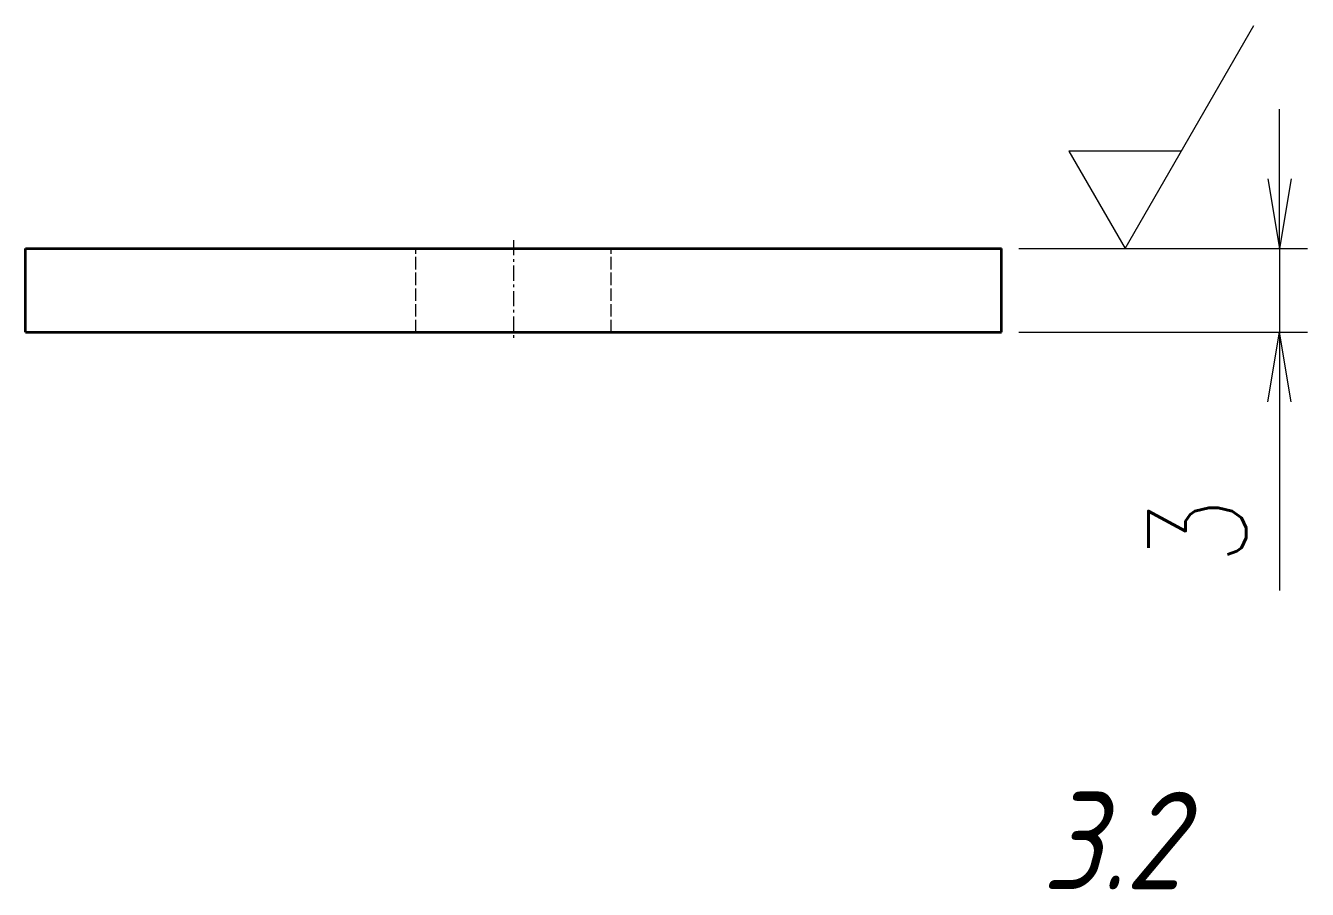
# Model space of a CAD drawing. Header units: millimetres. Extents: x 1333 to 359964, y -52803 to -5704.
# Drawn here: x 163155.53 to 163201.5, y -34449.9 to -34418.92 of the extents above; entities that cross this region are included whole.
import ezdxf
from ezdxf.enums import TextEntityAlignment as Align

# ---------------------------------------------------------------- set-up
doc = ezdxf.new("R2010")
doc.units = ezdxf.units.MM
doc.header["$LTSCALE"] = 0.5
for name, pattern in [('AM_ISO02W050x2', [3.75, 3, -0.75]), ('AM_ISO08W050x2', [9, 6, -0.75, 1.5, -0.75]), ('DASHDOT', [18.5, 12, -3, 0.5, -3]), ('DASHED', [15, 12, -3])]:
    doc.linetypes.add(name, pattern=pattern)
doc.layers.add('SYMBOL', color=7, linetype='Continuous')
for name, color, linetype, lineweight in [('中心线', 2, 'AM_ISO08W050x2', 18), ('标注线', 3, 'Continuous', 18), ('粗实线', 7, 'Continuous', 35), ('虚线', 1, 'AM_ISO02W050x2', 18)]:
    doc.layers.add(name, color=color, linetype=linetype, lineweight=lineweight)
doc.styles.add('DIM', font='romans.shx', dxfattribs={"width": 0.8, "bigfont": 'bigfont.shx'})
doc.styles.add('机械长仿宋', font='gbenor.shx', dxfattribs={"height": 1, "bigfont": 'gbcbig.shx'})
doc.dimstyles.new('DEH 1-1$0', dxfattribs={"dimtxt": 3.5, "dimasz": 2.5, "dimexe": 1, "dimexo": 0.625, "dimgap": 1.2, "dimtad": 1, "dimzin": 9, "dimdsep": 46, "dimtxsty": 'DIM', "dimblk": 'OPEN', "dimcen": 0, "dimclrd": 8, "dimclre": 8, "dimclrt": 2, "dimazin": 2, "dimtfac": 0.5, "dimtmove": 0, "dimatfit": 3, "dimldrblk": 'OPEN', "dimfxl": 0, "dimtolj": 2, "dimlwd": 18, "dimlwe": 18, "dimarcsym": 0})

# ---------------------------------------------------------------- blocks, each defined once
blk = doc.blocks.new('_Open')
at = {"color": 0, "linetype": 'ByBlock', "lineweight": -2}
for p, q in [((-1, 0.167), (0, 0)), ((-1, -0.167), (0, 0)), ((0, 0), (-1, 0))]:
    blk.add_line(p, q, dxfattribs=at)
blk = doc.blocks.new('*D409')
at = {"layer": 'Defpoints', "color": 0, "transparency": 16777216}
for p in [(163190.527, -34426.916), (163190.527, -34429.916), (163200.501, -34429.916)]:
    blk.add_point(p, dxfattribs=at)
at = {"layer": '标注线', "color": 8, "lineweight": 18, "transparency": 16777216}
for p, q in [((163200.501, -34424.416), (163200.501, -34421.916)), ((163191.152, -34426.916), (163201.501, -34426.916)), ((163200.501, -34426.916), (163200.501, -34429.916)), ((163191.152, -34429.916), (163201.501, -34429.916)), ((163200.501, -34432.416), (163200.501, -34439.183))]:
    blk.add_line(p, q, dxfattribs=at)
at = {"layer": '标注线', "color": 8, "lineweight": 18, "transparency": 16777216, "xscale": 2.5, "yscale": 2.5, "zscale": 2.5}
for p, rotation in [((163200.501, -34426.916), 270), ((163200.501, -34429.916), 90)]:
    blk.add_blockref('_Open', p, dxfattribs=dict(at, rotation=rotation))
at = {"layer": '标注线', "color": 2, "transparency": 16777216, "insert": (163197.551, -34437.05), "char_height": 3.5, "attachment_point": 5, "rotation": 90, "style": 'DIM'}
blk.add_mtext('\\A2;3', dxfattribs=at)
blk = doc.blocks.new('FINISHER_TR')
at = {"layer": '标注线'}
for p, q in [((0, 0), (4.619, 8)), ((-2.021, 3.5), (0, 0)), ((2.021, 3.5), (-2.021, 3.5))]:
    blk.add_line(p, q, dxfattribs=at)
at = {"layer": '标注线', "color": 2, "style": '机械长仿宋', "oblique": 15}
blk.add_attdef('0.0', text='', height=3.5, dxfattribs=at).set_placement((2.03, -24.036), align=Align.BOTTOM_RIGHT)

msp = doc.modelspace()

# ---------------------------------------------------------------- linework, layer by layer
at = {"layer": '中心线', "linetype": 'DASHDOT', "lineweight": 13, "ltscale": 0.090015}
msp.add_line((163173.027, -34426.616), (163173.027, -34430.217), dxfattribs=at)
at = {"layer": '粗实线', "lineweight": 35, "ltscale": 0.4375}
for p, q in [((163155.527, -34426.916), (163173.027, -34426.916)), ((163173.027, -34426.916), (163190.527, -34426.916)), ((163155.527, -34429.916), (163173.027, -34429.916)), ((163173.027, -34429.916), (163190.527, -34429.916))]:
    msp.add_line(p, q, dxfattribs=at)
at = {"layer": '粗实线', "lineweight": 35, "ltscale": 0.075}
for p, q in [((163155.527, -34429.916), (163155.527, -34426.916)), ((163190.527, -34429.916), (163190.527, -34426.916))]:
    msp.add_line(p, q, dxfattribs=at)
at = {"layer": '虚线', "linetype": 'DASHED', "lineweight": 13, "ltscale": 0.075}
for p, q in [((163169.527, -34429.916), (163169.527, -34426.916)), ((163176.527, -34429.916), (163176.527, -34426.916))]:
    msp.add_line(p, q, dxfattribs=at)

# ---------------------------------------------------------------- block references
at = {"layer": 'SYMBOL'}
msp.add_blockref('FINISHER_TR', (163194.962, -34426.916), dxfattribs=at).add_auto_attribs({'0.0': '3.2'})

# ---------------------------------------------------------------- dimensions: what is measured, and where the dimension line sits
at = {"layer": '标注线'}
dim = msp.add_linear_dim(base=(163200.501, -34429.916), p1=(163190.527, -34426.916), p2=(163190.527, -34429.916), angle=90, dimstyle='DEH 1-1$0', dxfattribs=at)
dim.commit()
dim.dimension.update_dxf_attribs({"geometry": '*D409', "text_midpoint": (163197.551, -34437.05)})

doc.saveas('drawing.dxf')
